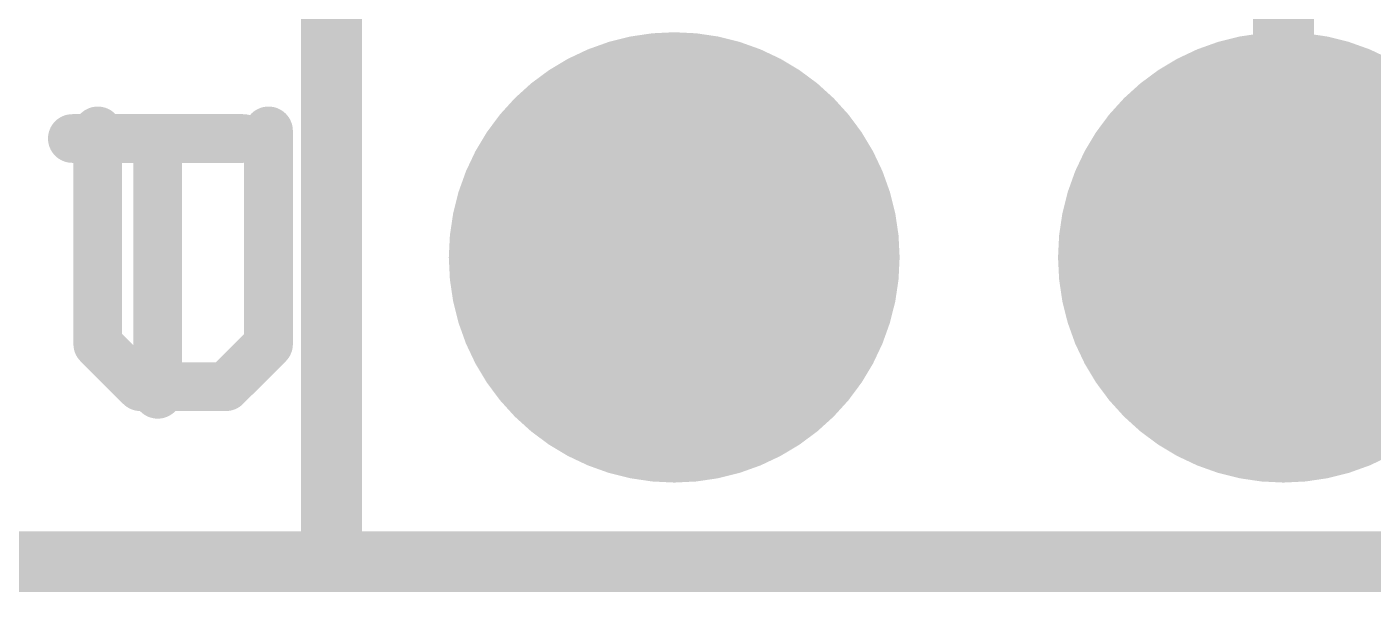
# Model space of a CAD drawing. Extents: x -0.5 to 61.7, y -0.1 to 16.6.
# Drawn here: x 15.72 to 21.33, y -0.13 to 2.23 of the extents above; entities that cross this region are included whole.
import ezdxf

# ---------------------------------------------------------------- set-up
doc = ezdxf.new("R2010")
doc.units = 0
for name, color, linetype in [('1', 12, 'CONTINUOUS'), ('16', 132, 'CONTINUOUS'), ('17', 110, 'CONTINUOUS'), ('20', 53, 'CONTINUOUS'), ('21', 41, 'CONTINUOUS'), ('22', 40, 'CONTINUOUS')]:
    doc.layers.add(name, color=color, linetype=linetype)

# ---------------------------------------------------------------- blocks, each defined once
blk = doc.blocks.new('ROUNDP')
at = {"const_width": 0.5}
blk.add_lwpolyline([(0, -0.25, 1), (0, 0.25, 1), (0, -0.25)], format="xyb", dxfattribs=at)

msp = doc.modelspace()

# ---------------------------------------------------------------- linework, layer by layer
at = {"layer": '1', "const_width": 0.254}
for points in [[(20.955, 1.27), (20.955, 4.445)], [(4.445, 0), (56.515, 0)]]:
    msp.add_lwpolyline(points, dxfattribs=at)
at = {"layer": '1', "const_width": 0.127}
msp.add_lwpolyline([(20.8915, 1.27, 1), (21.0185, 1.27)], format="xyb", dxfattribs=at)
at = {"layer": '16', "const_width": 0.254}
msp.add_lwpolyline([(56.515, 0), (4.445, 0)], dxfattribs=at)
at = {"layer": '20', "const_width": 0.2032}
msp.add_lwpolyline([(8.0962, 0), (53.1813, 0)], dxfattribs=at)
at = {"layer": '21'}
for points, const_width in [([(16.9863, 0), (16.9863, 2.3813)], 0.254), ([(15.9057, 1.7662), (16.6176, 1.7662)], 0.2032), ([(16.2616, 0.6985), (16.2616, 1.7662)], 0.2032)]:
    msp.add_lwpolyline(points, dxfattribs=dict(at, const_width=const_width))
for points, const_width in [([(15.9057, 1.817, 1), (15.9057, 1.7154)], 0.1016), ([(16.3124, 1.7662, 1), (16.2108, 1.7662)], 0.1016), ([(16.6176, 1.7154, 1), (16.6176, 1.817)], 0.1016), ([(16.2108, 0.6985, 1), (16.3124, 0.6985)], 0.1016), ([(16.9228, 0, 1), (17.0498, 0)], 0.127)]:
    msp.add_lwpolyline(points, format="xyb", dxfattribs=dict(at, const_width=const_width))
at = {"layer": '22', "const_width": 0.2032}
for points in [[(16.0117, 0.9082), (16.0117, 1.798)], [(16.7235, 1.798), (16.7235, 0.9082)], [(16.1897, 0.7303), (16.0117, 0.9082)], [(16.7235, 0.9082), (16.5456, 0.7303)], [(16.5456, 0.7303), (16.1897, 0.7303)]]:
    msp.add_lwpolyline(points, dxfattribs=at)
at = {"layer": '22', "const_width": 0.1016}
for points in [[(16.0625, 1.798, 1), (15.9609, 1.798)], [(16.7743, 1.798, 1), (16.6727, 1.798)], [(16.0477, 0.9441, 1), (15.9758, 0.8723)], [(15.9609, 0.9082, 1), (16.0625, 0.9082)], [(16.6727, 0.9082, 1), (16.7743, 0.9082)], [(16.7595, 0.8723, 1), (16.6876, 0.9441)], [(16.1897, 0.7811, 1), (16.1897, 0.6795)], [(16.1538, 0.6943, 1), (16.2256, 0.7662)], [(16.5097, 0.7662, 1), (16.5815, 0.6943)], [(16.5456, 0.6795, 1), (16.5456, 0.7811)]]:
    msp.add_lwpolyline(points, format="xyb", dxfattribs=at)

# ---------------------------------------------------------------- block references
at = {"layer": '17', "xscale": 1.8796, "yscale": 1.8796, "rotation": 90}
for p in [(18.415, 1.27), (18.415, 1.27), (20.955, 1.27), (20.955, 1.27)]:
    msp.add_blockref('ROUNDP', p, dxfattribs=at)

doc.saveas('drawing.dxf')
